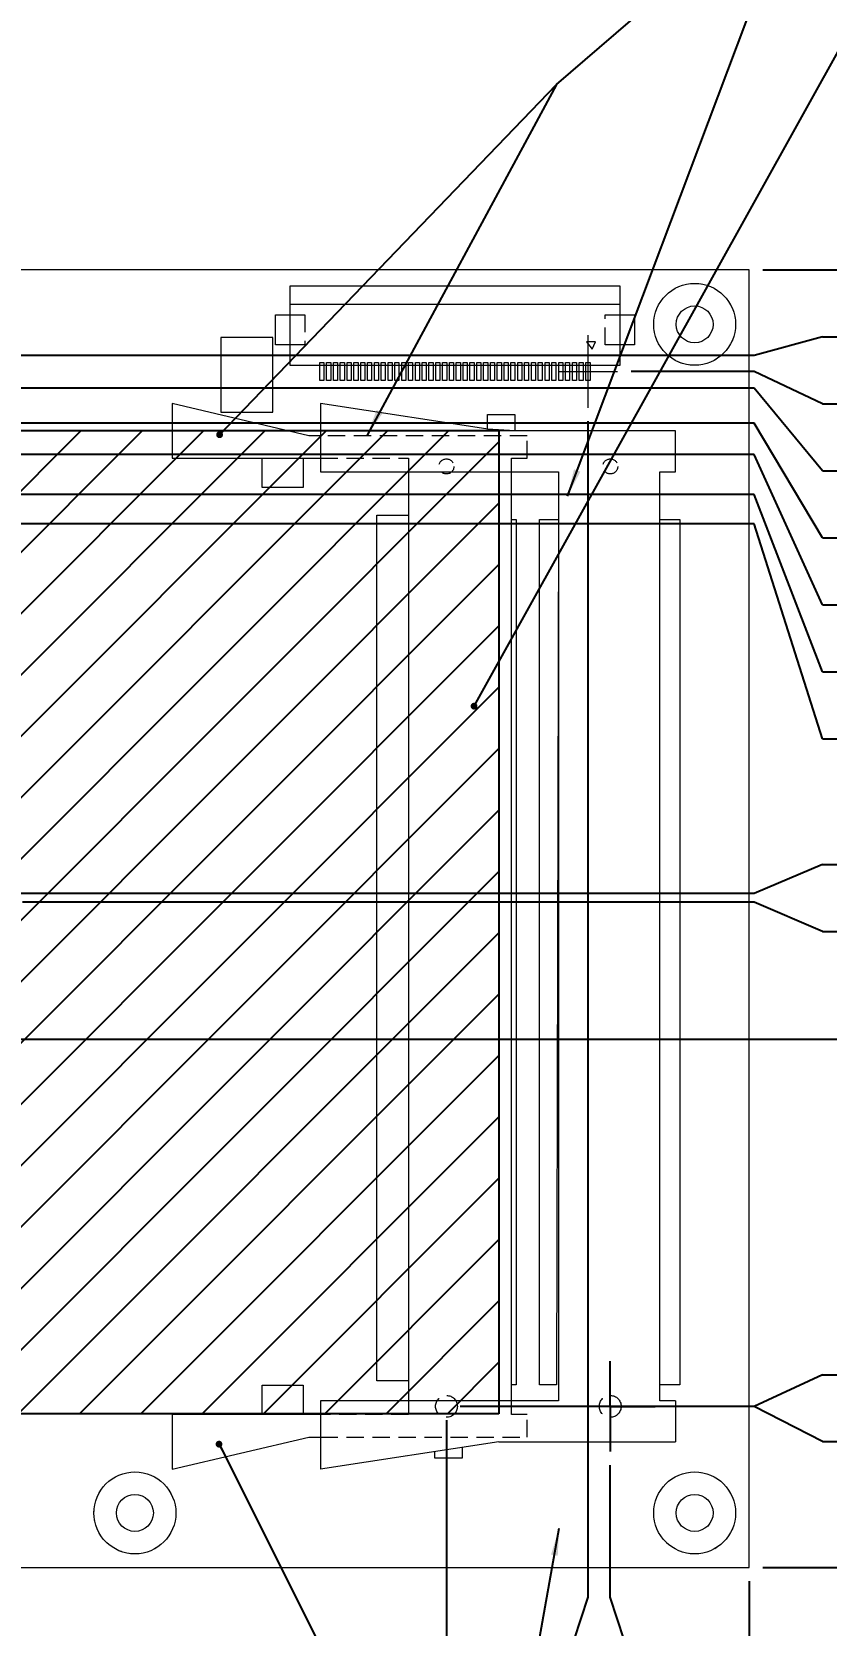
# Model space of a CAD drawing. Header units: millimetres. Extents: x 0 to 403, y 0 to 280.
# Drawn here: x 86.7 to 144.9, y 70.2 to 186.8 of the extents above; entities that cross this region are included whole.
import ezdxf

# ---------------------------------------------------------------- set-up
doc = ezdxf.new("R2010")
doc.units = ezdxf.units.MM
for name, pattern in [('CENTER', [10.16, 6.35, -1.27, 1.27, -1.27]), ('CENTERX2', [20.32, 12.7, -2.54, 2.54, -2.54]), ('HIDDEN', [1.905, 1.27, -0.635])]:
    doc.linetypes.add(name, pattern=pattern)
for name, color, linetype in [('CL', 2, 'CENTER'), ('DIM', 1, 'Continuous'), ('TE2', 5, 'Continuous'), ('TITLE', 7, 'Continuous')]:
    doc.layers.add(name, color=color, linetype=linetype)
doc.styles.add('SLDTEXTSTYLE0', font='romans__.ttf', dxfattribs={"width": 0.94})
doc.styles.get("Standard").update_dxf_attribs({"font": 'romans__.ttf'})
doc.dimstyles.new('SLDDIMSTYLE0', dxfattribs={"dimtxt": 3, "dimasz": 2, "dimexe": 0, "dimexo": 0.0625, "dimgap": 0.75, "dimtad": 0, "dimtih": 1, "dimtoh": 1, "dimdec": 0, "dimrnd": 1e-09, "dimdsep": 46, "dimtxsty": 'SLDTEXTSTYLE0', "dimblk1": 'NONE', "dimblk2": 'NONE', "dimsah": 1, "dimcen": 0.09, "dimadec": 0, "dimazin": 2, "dimtfac": 1, "dimtofl": 0, "dimtmove": 0, "dimatfit": 3, "dimldrblk": 'NONE', "dimfxl": 1, "dimfrac": 2, "dimtolj": 1, "dimtzin": 12, "dimarcsym": 0})
doc.dimstyles.new('SLDDIMSTYLE1', dxfattribs={"dimtxt": 3, "dimasz": 2, "dimexe": 0, "dimexo": 0.0625, "dimgap": 0.75, "dimtad": 0, "dimtih": 1, "dimtoh": 1, "dimrnd": 1e-09, "dimzin": 12, "dimdsep": 46, "dimtxsty": 'SLDTEXTSTYLE0', "dimblk1": 'NONE', "dimblk2": 'NONE', "dimsah": 1, "dimcen": 0.09, "dimadec": 0, "dimazin": 3, "dimtfac": 1, "dimtofl": 0, "dimtmove": 0, "dimatfit": 3, "dimldrblk": 'NONE', "dimfxl": 1, "dimfrac": 2, "dimtolj": 1, "dimtzin": 12, "dimarcsym": 0})
doc.dimstyles.new('SLDDIMSTYLE2', dxfattribs={"dimtxt": 3, "dimasz": 2, "dimexe": 0, "dimexo": 0.0625, "dimgap": 0.75, "dimtad": 0, "dimtih": 1, "dimtoh": 1, "dimrnd": 1e-09, "dimzin": 4, "dimdsep": 46, "dimtxsty": 'SLDTEXTSTYLE0', "dimblk1": 'NONE', "dimblk2": 'NONE', "dimsah": 1, "dimcen": 0.09, "dimadec": 0, "dimazin": 1, "dimtfac": 1, "dimtofl": 0, "dimtmove": 0, "dimatfit": 3, "dimldrblk": 'NONE', "dimfxl": 1, "dimfrac": 2, "dimtolj": 1, "dimtzin": 12, "dimarcsym": 0})
doc.dimstyles.new('SLDDIMSTYLE5', dxfattribs={"dimtxt": 0.18, "dimasz": 0.5, "dimexe": 0, "dimexo": 0.0625, "dimgap": 0, "dimtad": 0, "dimtih": 1, "dimtoh": 1, "dimdec": 0, "dimrnd": 1e-09, "dimzin": 0, "dimdsep": 46, "dimtxsty": 'Standard', "dimblk1": 'DOT', "dimblk2": 'DOT', "dimsah": 1, "dimcen": 0.09, "dimadec": 0, "dimazin": 0, "dimtfac": 0.5, "dimtdec": 0, "dimtofl": 0, "dimtmove": 0, "dimatfit": 3, "dimldrblk": 'DOT', "dimfxl": 1, "dimfrac": 2, "dimtolj": 1, "dimtzin": 0, "dimarcsym": 0})

# ---------------------------------------------------------------- blocks, each defined once
blk = doc.blocks.new('_DOT')
at = {"color": 0, "linetype": 'ByBlock', "lineweight": -2}
blk.add_line((-0.5, 0), (-1, 0), dxfattribs=at)
at = {"color": 0, "linetype": 'ByBlock', "const_width": 0.5}
blk.add_lwpolyline([(-0.25, 0, 1), (0.25, 0, 1)], format="xyb", close=True, dxfattribs=at)
blk = doc.blocks.new('_D_11')
at = {"layer": 'DIM', "transparency": 16777216}
blk.add_line((117.05, 85.23), (117.05, 62.27), dxfattribs=at)
at = {"layer": 'DIM', "transparency": 16777216, "insert": (115.46, 46.34), "char_height": 3, "attachment_point": 1, "rotation": 90, "style": 'SLDTEXTSTYLE0'}
blk.add_mtext('102.82', dxfattribs=at)
blk = doc.blocks.new('_NONE')
blk = doc.blocks.new('_D_12')
at = {"layer": 'DIM', "transparency": 16777216}
for p, q in [((127.43, 72.27), (127.43, 158.33)), ((125.79, 67.27), (127.43, 72.27)), ((125.79, 67.27), (125.79, 62.27))]:
    blk.add_line(p, q, dxfattribs=at)
at = {"layer": 'DIM', "transparency": 16777216, "insert": (124.2, 46.34), "char_height": 3, "attachment_point": 1, "rotation": 90, "style": 'SLDTEXTSTYLE0'}
blk.add_mtext('113.19', dxfattribs=at)
blk = doc.blocks.new('_D_13')
at = {"layer": 'DIM', "transparency": 16777216}
for p, q in [((129.05, 72.27), (129.05, 81.93)), ((130.69, 67.27), (129.05, 72.27)), ((130.69, 67.27), (130.69, 62.27))]:
    blk.add_line(p, q, dxfattribs=at)
at = {"layer": 'DIM', "transparency": 16777216, "insert": (129.1, 46.34), "char_height": 3, "attachment_point": 1, "rotation": 90, "style": 'SLDTEXTSTYLE0'}
blk.add_mtext('114.82', dxfattribs=at)
blk = doc.blocks.new('_D_14')
at = {"layer": 'DIM', "transparency": 16777216}
blk.add_line((139.24, 73.43), (139.24, 62.27), dxfattribs=at)
at = {"layer": 'DIM', "transparency": 16777216, "insert": (137.64, 53.6), "char_height": 3, "attachment_point": 1, "rotation": 90, "style": 'SLDTEXTSTYLE0'}
blk.add_mtext('125', dxfattribs=at)
blk = doc.blocks.new('_D_15')
at = {"layer": 'DIM', "transparency": 16777216}
blk.add_line((140.24, 74.43), (149.6, 74.43), dxfattribs=at)
at = {"layer": 'DIM', "transparency": 16777216, "insert": (149.6, 76.02), "char_height": 3, "attachment_point": 1, "style": 'SLDTEXTSTYLE0'}
blk.add_mtext('0', dxfattribs=at)
blk = doc.blocks.new('_D_16')
at = {"layer": 'DIM', "transparency": 16777216}
for p, q in [((139.6, 86.23), (133.35, 86.23)), ((144.6, 83.65), (139.6, 86.23)), ((144.6, 83.65), (149.6, 83.65))]:
    blk.add_line(p, q, dxfattribs=at)
at = {"layer": 'DIM', "transparency": 16777216, "insert": (149.6, 85.24), "char_height": 3, "attachment_point": 1, "style": 'SLDTEXTSTYLE0'}
blk.add_mtext('11.80', dxfattribs=at)
blk = doc.blocks.new('_D_17')
at = {"layer": 'DIM', "transparency": 16777216}
for p, q in [((144.6, 88.55), (139.6, 86.23)), ((144.6, 88.55), (149.6, 88.55)), ((139.6, 86.23), (118.05, 86.23))]:
    blk.add_line(p, q, dxfattribs=at)
at = {"layer": 'DIM', "transparency": 16777216, "insert": (149.6, 90.15), "char_height": 3, "attachment_point": 1, "style": 'SLDTEXTSTYLE0'}
blk.add_mtext('11.80', dxfattribs=at)
blk = doc.blocks.new('_D_18')
at = {"layer": 'DIM', "transparency": 16777216}
blk.add_line((29.43, 113.1), (149.6, 113.1), dxfattribs=at)
at = {"layer": 'DIM', "transparency": 16777216, "insert": (149.6, 114.7), "char_height": 3, "attachment_point": 1, "style": 'SLDTEXTSTYLE0'}
blk.add_mtext('38.68', dxfattribs=at)
blk = doc.blocks.new('_D_19')
at = {"layer": 'DIM', "transparency": 16777216}
for p, q in [((139.6, 123.13), (85.99, 123.13)), ((144.6, 121), (139.6, 123.13)), ((144.6, 121), (149.6, 121))]:
    blk.add_line(p, q, dxfattribs=at)
at = {"layer": 'DIM', "transparency": 16777216, "insert": (149.6, 122.59), "char_height": 3, "attachment_point": 1, "style": 'SLDTEXTSTYLE0'}
blk.add_mtext('48.70', dxfattribs=at)
blk = doc.blocks.new('_D_20')
at = {"layer": 'DIM', "transparency": 16777216}
for p, q in [((144.6, 125.9), (139.6, 123.77)), ((144.6, 125.9), (149.6, 125.9)), ((139.6, 123.77), (27.76, 123.77))]:
    blk.add_line(p, q, dxfattribs=at)
at = {"layer": 'DIM', "transparency": 16777216, "insert": (149.6, 127.5), "char_height": 3, "attachment_point": 1, "style": 'SLDTEXTSTYLE0'}
blk.add_mtext('49.34', dxfattribs=at)
blk = doc.blocks.new('_D_21')
at = {"layer": 'DIM', "transparency": 16777216}
for p, q in [((139.6, 150.83), (29.56, 150.83)), ((144.6, 135.08), (139.6, 150.83)), ((144.6, 135.08), (149.6, 135.08))]:
    blk.add_line(p, q, dxfattribs=at)
at = {"layer": 'DIM', "transparency": 16777216, "insert": (149.6, 136.67), "char_height": 3, "attachment_point": 1, "style": 'SLDTEXTSTYLE0'}
blk.add_mtext('76.40', dxfattribs=at)
blk = doc.blocks.new('_D_22')
at = {"layer": 'DIM', "transparency": 16777216}
for p, q in [((139.6, 152.98), (70.32, 152.98)), ((144.6, 139.99), (139.6, 152.98)), ((144.6, 139.99), (149.6, 139.99))]:
    blk.add_line(p, q, dxfattribs=at)
at = {"layer": 'DIM', "transparency": 16777216, "insert": (149.6, 141.58), "char_height": 3, "attachment_point": 1, "style": 'SLDTEXTSTYLE0'}
blk.add_mtext('78.55', dxfattribs=at)
blk = doc.blocks.new('_D_23')
at = {"layer": 'DIM', "transparency": 16777216}
for p, q in [((139.6, 155.9), (79.34, 155.9)), ((144.6, 144.89), (139.6, 155.9)), ((144.6, 144.89), (149.6, 144.89))]:
    blk.add_line(p, q, dxfattribs=at)
at = {"layer": 'DIM', "transparency": 16777216, "insert": (149.6, 146.49), "char_height": 3, "attachment_point": 1, "style": 'SLDTEXTSTYLE0'}
blk.add_mtext('81.47', dxfattribs=at)
blk = doc.blocks.new('_D_24')
at = {"layer": 'DIM', "transparency": 16777216}
for p, q in [((139.6, 158.19), (28.67, 158.19)), ((144.6, 149.8), (139.6, 158.19)), ((144.6, 149.8), (149.6, 149.8))]:
    blk.add_line(p, q, dxfattribs=at)
at = {"layer": 'DIM', "transparency": 16777216, "insert": (149.6, 151.39), "char_height": 3, "attachment_point": 1, "style": 'SLDTEXTSTYLE0'}
blk.add_mtext('83.76', dxfattribs=at)
blk = doc.blocks.new('_D_25')
at = {"layer": 'DIM', "transparency": 16777216}
for p, q in [((139.6, 160.76), (68.38, 160.76)), ((144.6, 154.71), (139.6, 160.76)), ((144.6, 154.71), (149.6, 154.71))]:
    blk.add_line(p, q, dxfattribs=at)
at = {"layer": 'DIM', "transparency": 16777216, "insert": (149.6, 156.3), "char_height": 3, "attachment_point": 1, "style": 'SLDTEXTSTYLE0'}
blk.add_mtext('86.33', dxfattribs=at)
blk = doc.blocks.new('_D_26')
at = {"layer": 'DIM', "transparency": 16777216}
for p, q in [((139.6, 161.98), (130.58, 161.98)), ((144.6, 159.62), (139.6, 161.98)), ((144.6, 159.62), (149.6, 159.62))]:
    blk.add_line(p, q, dxfattribs=at)
at = {"layer": 'DIM', "transparency": 16777216, "insert": (149.6, 161.21), "char_height": 3, "attachment_point": 1, "style": 'SLDTEXTSTYLE0'}
blk.add_mtext('87.55', dxfattribs=at)
blk = doc.blocks.new('_D_27')
at = {"layer": 'DIM', "transparency": 16777216}
for p, q in [((144.6, 164.52), (139.6, 163.14)), ((144.6, 164.52), (149.6, 164.52)), ((139.6, 163.14), (80.23, 163.14))]:
    blk.add_line(p, q, dxfattribs=at)
at = {"layer": 'DIM', "transparency": 16777216, "insert": (149.6, 166.11), "char_height": 3, "attachment_point": 1, "style": 'SLDTEXTSTYLE0'}
blk.add_mtext('88.71', dxfattribs=at)
blk = doc.blocks.new('_D_28')
at = {"layer": 'DIM', "transparency": 16777216}
blk.add_line((140.24, 169.43), (149.6, 169.43), dxfattribs=at)
at = {"layer": 'DIM', "transparency": 16777216, "insert": (149.6, 171.02), "char_height": 3, "attachment_point": 1, "style": 'SLDTEXTSTYLE0'}
blk.add_mtext('95', dxfattribs=at)
blk = doc.blocks.new('SW_CENTERMARKSYMBOL_0')
at = {"layer": 'CL', "color": 0}
for p, q in [((0, 2.5), (0, 3.3)), ((0, 0), (0, 2.5)), ((-2.5, 0), (-3.3, 0)), ((0, 0), (-2.5, 0)), ((0, 0), (0, -2.5)), ((0, 0), (2.5, 0)), ((2.5, 0), (3.3, 0)), ((0, -2.5), (0, -3.3))]:
    blk.add_line(p, q, dxfattribs=at)

msp = doc.modelspace()

# ---------------------------------------------------------------- hatches: boundary and pattern name
at = {"layer": 'TE2'}
h = msp.add_hatch(dxfattribs=at)
h.set_pattern_fill('ANSI31', color=256, style=0)
h.paths.add_polyline_path([(120.901, 157.629), (81.82, 157.629), (81.82, 85.693), (120.901, 85.693)], flags=0)

# ---------------------------------------------------------------- linework, layer by layer
at = {"color": 7, "linetype": 'Continuous', "lineweight": 0}
for p, q in [((105.577, 168.229), (105.577, 166.879)), ((129.777, 168.229), (105.577, 168.229)), ((129.777, 166.879), (129.777, 168.229)), ((105.577, 166.879), (105.577, 162.429)), ((129.777, 166.879), (105.577, 166.879)), ((129.777, 162.429), (129.777, 166.879)), ((104.527, 163.929), (104.527, 166.129)), ((104.527, 166.129), (105.577, 166.129)), ((129.777, 166.129), (130.827, 166.129)), ((130.827, 166.129), (130.827, 163.929)), ((100.527, 164.471), (100.527, 159.011)), ((104.347, 164.471), (100.527, 164.471)), ((104.347, 159.011), (104.347, 164.471)), ((105.577, 163.929), (104.527, 163.929)), ((127.312, 164.146), (127.729, 163.605)), ((127.966, 164.146), (127.312, 164.146)), ((127.729, 163.605), (127.966, 164.146)), ((130.827, 163.929), (129.777, 163.929)), ((105.577, 162.429), (129.777, 162.429)), ((107.777, 161.329), (107.777, 162.429)), ((108.077, 162.429), (108.077, 161.329)), ((108.277, 161.329), (108.277, 162.429)), ((108.577, 162.429), (108.577, 161.329)), ((108.777, 161.329), (108.777, 162.429)), ((109.077, 162.429), (109.077, 161.329)), ((109.277, 161.329), (109.277, 162.429)), ((109.577, 162.429), (109.577, 161.329)), ((109.777, 161.329), (109.777, 162.429)), ((110.077, 162.429), (110.077, 161.329)), ((110.277, 161.329), (110.277, 162.429)), ((110.577, 162.429), (110.577, 161.329)), ((110.777, 161.329), (110.777, 162.429)), ((111.077, 162.429), (111.077, 161.329)), ((111.277, 161.329), (111.277, 162.429)), ((111.577, 162.429), (111.577, 161.329)), ((111.777, 161.329), (111.777, 162.429)), ((112.077, 162.429), (112.077, 161.329)), ((112.277, 161.329), (112.277, 162.429)), ((112.577, 162.429), (112.577, 161.329)), ((112.777, 161.329), (112.777, 162.429)), ((113.077, 162.429), (113.077, 161.329)), ((113.277, 161.329), (113.277, 162.429)), ((113.577, 162.429), (113.577, 161.329)), ((113.777, 161.329), (113.777, 162.429)), ((114.077, 162.429), (114.077, 161.329)), ((114.277, 161.329), (114.277, 162.429)), ((114.577, 162.429), (114.577, 161.329)), ((114.777, 161.329), (114.777, 162.429)), ((115.077, 162.429), (115.077, 161.329)), ((115.277, 161.329), (115.277, 162.429)), ((115.577, 162.429), (115.577, 161.329)), ((115.777, 161.329), (115.777, 162.429)), ((116.077, 162.429), (116.077, 161.329)), ((116.277, 161.329), (116.277, 162.429)), ((116.577, 162.429), (116.577, 161.329)), ((116.777, 161.329), (116.777, 162.429)), ((117.077, 162.429), (117.077, 161.329)), ((117.277, 161.329), (117.277, 162.429)), ((117.577, 162.429), (117.577, 161.329)), ((117.777, 161.329), (117.777, 162.429)), ((118.077, 162.429), (118.077, 161.329)), ((118.277, 161.329), (118.277, 162.429)), ((118.577, 162.429), (118.577, 161.329)), ((118.777, 161.329), (118.777, 162.429)), ((119.077, 162.429), (119.077, 161.329)), ((119.277, 161.329), (119.277, 162.429)), ((119.577, 162.429), (119.577, 161.329)), ((119.777, 161.329), (119.777, 162.429)), ((120.077, 162.429), (120.077, 161.329)), ((120.277, 161.329), (120.277, 162.429)), ((120.577, 162.429), (120.577, 161.329)), ((120.777, 161.329), (120.777, 162.429)), ((121.077, 162.429), (121.077, 161.329)), ((121.277, 161.329), (121.277, 162.429)), ((121.577, 162.429), (121.577, 161.329)), ((121.777, 161.329), (121.777, 162.429)), ((122.077, 162.429), (122.077, 161.329)), ((122.277, 161.329), (122.277, 162.429)), ((122.577, 162.429), (122.577, 161.329)), ((122.777, 161.329), (122.777, 162.429)), ((123.077, 162.429), (123.077, 161.329)), ((123.277, 161.329), (123.277, 162.429)), ((123.577, 162.429), (123.577, 161.329)), ((123.777, 161.329), (123.777, 162.429)), ((124.077, 162.429), (124.077, 161.329)), ((124.277, 161.329), (124.277, 162.429)), ((124.577, 162.429), (124.577, 161.329)), ((124.777, 161.329), (124.777, 162.429)), ((125.077, 162.429), (125.077, 161.329)), ((125.277, 161.329), (125.277, 162.429)), ((125.577, 162.429), (125.577, 161.329)), ((125.777, 161.329), (125.777, 162.429)), ((126.077, 162.429), (126.077, 161.329)), ((126.277, 161.329), (126.277, 162.429)), ((126.577, 162.429), (126.577, 161.329)), ((126.777, 161.329), (126.777, 162.429)), ((127.077, 162.429), (127.077, 161.329)), ((127.277, 161.329), (127.277, 162.429)), ((127.577, 162.429), (127.577, 161.329)), ((108.077, 161.329), (107.777, 161.329)), ((108.577, 161.329), (108.277, 161.329)), ((109.077, 161.329), (108.777, 161.329)), ((109.577, 161.329), (109.277, 161.329)), ((110.077, 161.329), (109.777, 161.329)), ((110.577, 161.329), (110.277, 161.329)), ((111.077, 161.329), (110.777, 161.329)), ((111.577, 161.329), (111.277, 161.329)), ((112.077, 161.329), (111.777, 161.329)), ((112.577, 161.329), (112.277, 161.329)), ((113.077, 161.329), (112.777, 161.329)), ((113.577, 161.329), (113.277, 161.329)), ((114.077, 161.329), (113.777, 161.329)), ((114.577, 161.329), (114.277, 161.329)), ((115.077, 161.329), (114.777, 161.329)), ((115.577, 161.329), (115.277, 161.329)), ((116.077, 161.329), (115.777, 161.329)), ((116.577, 161.329), (116.277, 161.329)), ((117.077, 161.329), (116.777, 161.329)), ((117.577, 161.329), (117.277, 161.329)), ((118.077, 161.329), (117.777, 161.329)), ((118.577, 161.329), (118.277, 161.329)), ((119.077, 161.329), (118.777, 161.329)), ((119.577, 161.329), (119.277, 161.329)), ((120.077, 161.329), (119.777, 161.329)), ((120.577, 161.329), (120.277, 161.329)), ((121.077, 161.329), (120.777, 161.329)), ((121.577, 161.329), (121.277, 161.329)), ((122.077, 161.329), (121.777, 161.329)), ((122.577, 161.329), (122.277, 161.329)), ((123.077, 161.329), (122.777, 161.329)), ((123.577, 161.329), (123.277, 161.329)), ((124.077, 161.329), (123.777, 161.329)), ((124.577, 161.329), (124.277, 161.329)), ((125.077, 161.329), (124.777, 161.329)), ((125.577, 161.329), (125.277, 161.329)), ((126.077, 161.329), (125.777, 161.329)), ((126.577, 161.329), (126.277, 161.329)), ((127.077, 161.329), (126.777, 161.329)), ((127.577, 161.329), (127.277, 161.329)), ((96.975, 159.629), (96.975, 155.629)), ((106.975, 157.279), (96.975, 159.629)), ((100.527, 159.011), (104.347, 159.011)), ((107.825, 159.629), (107.825, 154.629)), ((120.901, 157.629), (107.825, 159.629)), ((120.055, 157.759), (120.055, 158.829)), ((120.055, 158.829), (122.055, 158.829)), ((122.055, 158.829), (122.055, 157.629)), ((122.055, 157.629), (120.055, 157.759)), ((133.825, 157.629), (120.901, 157.629)), ((133.825, 154.629), (133.825, 157.629)), ((107.825, 157.279), (106.975, 157.279)), ((96.975, 155.629), (107.825, 155.629)), ((103.555, 153.479), (103.555, 155.629)), ((106.555, 155.629), (106.555, 153.479)), ((107.825, 154.629), (125.275, 154.629)), ((114.275, 154.629), (114.275, 86.629)), ((121.825, 86.629), (121.825, 154.629)), ((125.275, 154.629), (125.275, 86.629)), ((132.675, 86.629), (132.675, 154.629)), ((132.675, 154.629), (133.825, 154.629)), ((106.555, 153.479), (103.555, 153.479)), ((111.955, 151.454), (114.275, 151.454)), ((111.955, 88.104), (111.955, 151.454)), ((121.825, 151.154), (122.155, 151.154)), ((122.155, 151.154), (122.155, 87.804)), ((123.875, 87.804), (123.875, 151.154)), ((123.875, 151.154), (125.275, 151.154)), ((125.275, 151.154), (125.125, 87.804)), ((132.675, 151.154), (134.155, 151.154)), ((134.155, 151.154), (134.155, 87.804)), ((103.555, 85.629), (103.555, 87.779)), ((103.555, 87.779), (106.555, 87.779)), ((106.555, 87.779), (106.555, 85.629)), ((114.275, 88.104), (111.955, 88.104)), ((122.155, 87.804), (121.825, 87.804)), ((125.125, 87.804), (123.875, 87.804)), ((134.155, 87.804), (132.675, 87.804)), ((107.825, 86.629), (107.825, 81.629)), ((125.275, 86.629), (107.825, 86.629)), ((133.825, 86.629), (132.675, 86.629)), ((133.825, 86.629), (133.825, 83.629)), ((107.825, 85.629), (96.975, 85.629)), ((96.975, 85.629), (96.975, 81.629)), ((96.975, 81.629), (106.975, 83.979)), ((106.975, 83.979), (107.825, 83.979)), ((120.901, 83.629), (107.825, 81.629)), ((116.208, 82.429), (116.208, 82.911)), ((118.208, 83.217), (118.208, 82.429)), ((120.901, 83.629), (133.825, 83.629)), ((118.208, 82.429), (116.208, 82.429))]:
    msp.add_line(p, q, dxfattribs=at)
at = {"color": 7, "linetype": 'HIDDEN', "lineweight": 0}
for p, q in [((105.577, 166.129), (106.677, 166.129)), ((106.677, 166.129), (106.677, 163.929)), ((128.677, 166.129), (129.777, 166.129)), ((128.677, 163.929), (128.677, 166.129)), ((106.677, 163.929), (105.577, 163.929)), ((129.777, 163.929), (128.677, 163.929)), ((107.777, 162.429), (107.777, 162.629)), ((107.777, 162.629), (108.077, 162.629)), ((108.077, 162.629), (108.077, 162.429)), ((108.277, 162.429), (108.277, 162.629)), ((108.277, 162.629), (108.577, 162.629)), ((108.577, 162.629), (108.577, 162.429)), ((108.777, 162.429), (108.777, 162.629)), ((108.777, 162.629), (109.077, 162.629)), ((109.077, 162.629), (109.077, 162.429)), ((109.277, 162.429), (109.277, 162.629)), ((109.277, 162.629), (109.577, 162.629)), ((109.577, 162.629), (109.577, 162.429)), ((109.777, 162.629), (110.077, 162.629)), ((109.777, 162.429), (109.777, 162.629)), ((110.077, 162.629), (110.077, 162.429)), ((110.277, 162.629), (110.577, 162.629)), ((110.277, 162.429), (110.277, 162.629)), ((110.577, 162.629), (110.577, 162.429)), ((110.777, 162.429), (110.777, 162.629)), ((110.777, 162.629), (111.077, 162.629)), ((111.077, 162.629), (111.077, 162.429)), ((111.277, 162.629), (111.577, 162.629)), ((111.277, 162.429), (111.277, 162.629)), ((111.577, 162.629), (111.577, 162.429)), ((111.777, 162.429), (111.777, 162.629)), ((111.777, 162.629), (112.077, 162.629)), ((112.077, 162.629), (112.077, 162.429)), ((112.277, 162.629), (112.577, 162.629)), ((112.277, 162.429), (112.277, 162.629)), ((112.577, 162.629), (112.577, 162.429)), ((112.777, 162.429), (112.777, 162.629)), ((112.777, 162.629), (113.077, 162.629)), ((113.077, 162.629), (113.077, 162.429)), ((113.277, 162.429), (113.277, 162.629)), ((113.277, 162.629), (113.577, 162.629)), ((113.577, 162.629), (113.577, 162.429)), ((113.777, 162.429), (113.777, 162.629)), ((113.777, 162.629), (114.077, 162.629)), ((114.077, 162.629), (114.077, 162.429)), ((114.277, 162.429), (114.277, 162.629)), ((114.277, 162.629), (114.577, 162.629)), ((114.577, 162.629), (114.577, 162.429)), ((114.777, 162.429), (114.777, 162.629)), ((114.777, 162.629), (115.077, 162.629)), ((115.077, 162.629), (115.077, 162.429)), ((115.277, 162.429), (115.277, 162.629)), ((115.277, 162.629), (115.577, 162.629)), ((115.577, 162.629), (115.577, 162.429)), ((115.777, 162.429), (115.777, 162.629)), ((115.777, 162.629), (116.077, 162.629)), ((116.077, 162.629), (116.077, 162.429)), ((116.277, 162.429), (116.277, 162.629)), ((116.277, 162.629), (116.577, 162.629)), ((116.577, 162.629), (116.577, 162.429)), ((116.777, 162.629), (117.077, 162.629)), ((116.777, 162.429), (116.777, 162.629)), ((117.077, 162.629), (117.077, 162.429)), ((117.277, 162.429), (117.277, 162.629)), ((117.277, 162.629), (117.577, 162.629)), ((117.577, 162.629), (117.577, 162.429)), ((117.777, 162.429), (117.777, 162.629)), ((117.777, 162.629), (118.077, 162.629)), ((118.077, 162.629), (118.077, 162.429)), ((118.277, 162.429), (118.277, 162.629)), ((118.277, 162.629), (118.577, 162.629)), ((118.577, 162.629), (118.577, 162.429)), ((118.777, 162.429), (118.777, 162.629)), ((118.777, 162.629), (119.077, 162.629)), ((119.077, 162.629), (119.077, 162.429)), ((119.277, 162.429), (119.277, 162.629)), ((119.277, 162.629), (119.577, 162.629)), ((119.577, 162.629), (119.577, 162.429)), ((119.777, 162.429), (119.777, 162.629)), ((119.777, 162.629), (120.077, 162.629)), ((120.077, 162.629), (120.077, 162.429)), ((120.277, 162.429), (120.277, 162.629)), ((120.277, 162.629), (120.577, 162.629)), ((120.577, 162.629), (120.577, 162.429)), ((120.777, 162.429), (120.777, 162.629)), ((120.777, 162.629), (121.077, 162.629)), ((121.077, 162.629), (121.077, 162.429)), ((121.277, 162.429), (121.277, 162.629)), ((121.277, 162.629), (121.577, 162.629)), ((121.577, 162.629), (121.577, 162.429)), ((121.777, 162.429), (121.777, 162.629)), ((121.777, 162.629), (122.077, 162.629)), ((122.077, 162.629), (122.077, 162.429)), ((122.277, 162.429), (122.277, 162.629)), ((122.277, 162.629), (122.577, 162.629)), ((122.577, 162.629), (122.577, 162.429)), ((122.777, 162.429), (122.777, 162.629)), ((122.777, 162.629), (123.077, 162.629)), ((123.077, 162.629), (123.077, 162.429)), ((123.277, 162.629), (123.577, 162.629)), ((123.277, 162.429), (123.277, 162.629)), ((123.577, 162.629), (123.577, 162.429)), ((123.777, 162.429), (123.777, 162.629)), ((123.777, 162.629), (124.077, 162.629)), ((124.077, 162.629), (124.077, 162.429)), ((124.277, 162.629), (124.577, 162.629)), ((124.277, 162.429), (124.277, 162.629)), ((124.577, 162.629), (124.577, 162.429)), ((124.777, 162.629), (125.077, 162.629)), ((124.777, 162.429), (124.777, 162.629)), ((125.077, 162.629), (125.077, 162.429)), ((125.277, 162.629), (125.577, 162.629)), ((125.277, 162.429), (125.277, 162.629)), ((125.577, 162.629), (125.577, 162.429)), ((125.777, 162.629), (126.077, 162.629)), ((125.777, 162.429), (125.777, 162.629)), ((126.077, 162.629), (126.077, 162.429)), ((126.277, 162.629), (126.577, 162.629)), ((126.277, 162.429), (126.277, 162.629)), ((126.577, 162.629), (126.577, 162.429)), ((126.777, 162.629), (127.077, 162.629)), ((126.777, 162.429), (126.777, 162.629)), ((127.077, 162.629), (127.077, 162.429)), ((127.277, 162.629), (127.577, 162.629)), ((127.277, 162.429), (127.277, 162.629)), ((127.577, 162.629), (127.577, 162.429)), ((122.975, 157.279), (107.825, 157.279)), ((122.975, 155.629), (122.975, 157.279)), ((107.825, 155.629), (114.275, 155.629)), ((114.275, 155.629), (114.275, 154.629)), ((121.825, 155.629), (122.975, 155.629)), ((121.825, 154.629), (121.825, 155.629)), ((114.275, 86.629), (114.275, 85.629)), ((121.825, 85.629), (121.825, 86.629)), ((114.275, 85.629), (107.825, 85.629)), ((122.975, 85.629), (121.825, 85.629)), ((122.975, 83.979), (122.975, 85.629)), ((107.825, 83.979), (122.975, 83.979))]:
    msp.add_line(p, q, dxfattribs=at)
for centre, radius in [((117.055, 155.029), 0.55), ((129.055, 155.029), 0.55), ((117.055, 86.229), 0.8), ((129.055, 86.229), 0.8)]:
    msp.add_circle(centre, radius, dxfattribs=at)
at = {"layer": 'CL', "linetype": 'CENTERX2', "lineweight": 0}
for p, q in [((127.427, 159.329), (127.427, 164.629)), ((125.277, 161.979), (129.577, 161.979))]:
    msp.add_line(p, q, dxfattribs=at)
at = {"layer": 'TE2', "color": 5}
for p, q in [((125.12, 182.976), (143.134, 198.5)), ((125.928, 152.86), (143.134, 198.5)), ((100.437, 157.348), (125.12, 182.976)), ((125.12, 182.976), (111.214, 157.279)), ((100.395, 83.466), (119.603, 45.187)), ((119.603, 45.187), (125.313, 77.308))]:
    msp.add_line(p, q, dxfattribs=at)
at = {"layer": 'TE2'}
for p, q in [((120.901, 157.629), (81.82, 157.629)), ((120.901, 157.629), (120.901, 85.693)), ((120.901, 85.693), (81.82, 85.693))]:
    msp.add_line(p, q, dxfattribs=at)
at = {"layer": 'TE2', "color": 5}
for points in [[(111.214, 157.279), (112.386, 158.919), (111.946, 159.157)], [(125.928, 152.86), (126.867, 154.643), (126.399, 154.82)], [(125.313, 77.308), (124.717, 75.383), (125.209, 75.295)]]:
    msp.add_solid(points, dxfattribs=at)
at = {"layer": 'TITLE', "linetype": 'Continuous', "lineweight": 0}
for p, q in [((139.236, 169.429), (14.236, 169.429)), ((139.236, 74.429), (139.236, 169.429)), ((14.236, 74.429), (139.236, 74.429))]:
    msp.add_line(p, q, dxfattribs=at)
for centre, radius in [((135.236, 165.429), 3), ((135.236, 165.429), 1.35), ((94.236, 78.429), 3), ((135.236, 78.429), 3), ((94.236, 78.429), 1.35), ((135.236, 78.429), 1.35)]:
    msp.add_circle(centre, radius, dxfattribs=at)
at = {"layer": 'TITLE', "linetype": 'HIDDEN', "lineweight": 0}
for centre in [(135.236, 165.429), (94.236, 78.429), (135.236, 78.429)]:
    msp.add_circle(centre, 3, dxfattribs=at)

# ---------------------------------------------------------------- block references
at = {"layer": 'CL'}
msp.add_blockref('SW_CENTERMARKSYMBOL_0', (129.055, 86.229), dxfattribs=at)
at = {"layer": 'TE2', "color": 5, "xscale": 0.5, "yscale": 0.5}
for p, rotation in [((100.437, 157.348, 3.15), 226.0765566818), ((100.395, 83.466, 3.15), 116.6474342514)]:
    msp.add_blockref('_DOT', p, dxfattribs=dict(at, rotation=rotation))

# ---------------------------------------------------------------- dimensions: what is measured, and where the dimension line sits
at = {"layer": 'DIM'}
for feature_location, offset, dtype, origin, dimstyle, picture, middle in [((139.236, 169.429, 0.1), (10.364, 0), 0, (139.236, 74.429, 0.1), 'SLDDIMSTYLE1', '_D_28', (152.492, 169.429)), ((79.233, 163.142, 0.1), (70.367, 1.38), 0, (139.236, 74.429, 0.1), 'SLDDIMSTYLE1', '_D_27', (156.124, 164.522)), ((129.577, 161.979, 0.1), (20.023, -2.364), 0, (139.236, 74.429, 0.1), 'SLDDIMSTYLE1', '_D_26', (156.124, 159.615)), ((67.377, 160.762, 0.1), (82.223, -6.054), 0, (139.236, 74.429, 0.1), 'SLDDIMSTYLE1', '_D_25', (156.124, 154.708)), ((127.427, 159.329, 0.1), (-1.64, -97.056), 1, (14.236, 74.429, 0.1), 'SLDDIMSTYLE1', '_D_12', (125.788, 54.304)), ((27.666, 158.189, 0.1), (121.934, -8.388), 0, (139.236, 74.429, 0.1), 'SLDDIMSTYLE1', '_D_24', (156.124, 149.801)), ((78.339, 155.903, 0.1), (71.261, -11.009), 0, (139.236, 74.429, 0.1), 'SLDDIMSTYLE1', '_D_23', (156.124, 144.895)), ((69.322, 152.982, 0.1), (80.278, -12.995), 0, (139.236, 74.429, 0.1), 'SLDDIMSTYLE1', '_D_22', (156.124, 139.988)), ((28.55531, 150.83407, 0.1), (121.04547, -15.75336), 0, (139.23633, 74.42913, 0.1), 'SLDDIMSTYLE2', '_D_21', (156.1237, 135.08071)), ((26.757, 123.772, 0.1), (122.844, 2.132), 0, (139.236, 74.429, 0.1), 'SLDDIMSTYLE1', '_D_20', (156.124, 125.904)), ((84.99, 123.13, 0.1), (64.611, -2.132), 0, (139.236, 74.429, 0.1), 'SLDDIMSTYLE2', '_D_19', (156.124, 120.997)), ((28.42831, 113.10415, 0.1), (121.17247, 0), 0, (139.23633, 74.42913, 0.1), 'SLDDIMSTYLE1', '_D_18', (156.1237, 113.10415)), ((117.055, 86.229, 0.1), (32.546, 2.325), 0, (139.236, 74.429, 0.1), 'SLDDIMSTYLE2', '_D_17', (156.124, 88.554)), ((117.055, 86.229, 0.1), (0, -23.956), 1, (14.236, 74.429, 0.1), 'SLDDIMSTYLE1', '_D_11', (117.055, 54.304)), ((132.355, 86.229, 0.1), (17.246, -2.582), 0, (139.236, 74.429, 0.1), 'SLDDIMSTYLE2', '_D_16', (156.124, 83.647)), ((129.055, 82.929, 0.1), (1.64, -20.656), 1, (14.236, 74.429, 0.1), 'SLDDIMSTYLE1', '_D_13', (130.694, 54.304)), ((139.236325021, 74.42912645, 0.1), (10.364455996, 0), 0, (139.236325021, 74.42912645, 0.1), 'SLDDIMSTYLE0', '_D_15', (151.046614379, 74.42912645)), ((139.236, 74.429, 0.1), (0, -12.156), 1, (14.236, 74.429, 0.1), 'SLDDIMSTYLE1', '_D_14', (139.236, 57.935))]:
    dim = msp.add_ordinate_dim(feature_location=feature_location, offset=offset, dtype=dtype, origin=origin, dimstyle=dimstyle, dxfattribs=at)
    dim.commit()
    dim.dimension.update_dxf_attribs({"geometry": picture, "text_midpoint": middle})

# ---------------------------------------------------------------- leaders
at = {"layer": 'TE2'}
msp.add_leader([(119.077, 137.484), (146.48, 186.72), (148.476, 186.72)], dimstyle='SLDDIMSTYLE5', dxfattribs=at)

doc.saveas('drawing.dxf')
